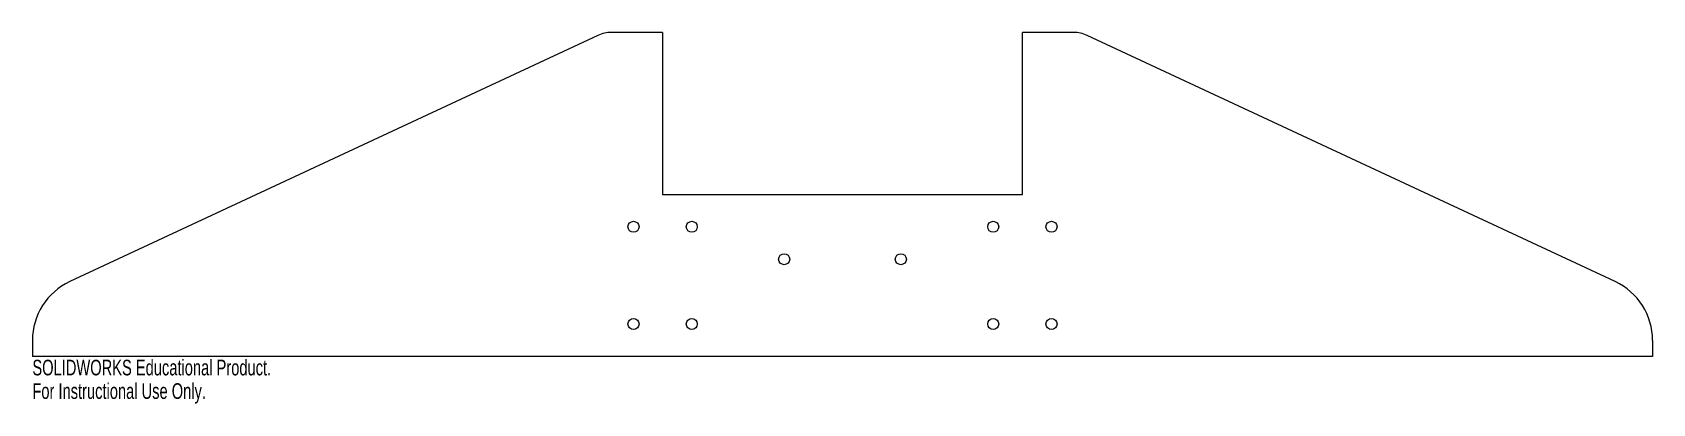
# Model space of a CAD drawing. Header units: millimetres. Extents: x 0 to 500, y -15 to 100.
import ezdxf

# ---------------------------------------------------------------- set-up
doc = ezdxf.new("R2010")
doc.units = ezdxf.units.MM
doc.styles.add('SLDTEXTSTYLE0', font='TXT', dxfattribs={"width": 0.7})

msp = doc.modelspace()

# ---------------------------------------------------------------- linework, layer by layer
at = {"color": 7, "linetype": 'Continuous', "lineweight": 15}
for p, q in [((194.5, 100), (178.72, 100)), ((194.5, 100), (194.5, 50)), ((321.28, 100), (305.5, 100)), ((305.5, 50), (305.5, 100)), ((174.49, 99.06), (11.55, 23.08)), ((488.45, 23.08), (325.51, 99.06)), ((194.5, 50), (305.5, 50)), ((0, 4.96), (0, 0)), ((500, 0), (0, 0)), ((500, 4.96), (500, 0))]:
    msp.add_line(p, q, dxfattribs=at)
for centre in [(185.5, 40), (203.5, 40), (296.5, 40), (314.5, 40), (232, 30), (268, 30), (185.5, 10), (203.5, 10), (296.5, 10), (314.5, 10)]:
    msp.add_circle(centre, 1.7, dxfattribs=at)
for centre, radius, start, end in [((178.72, 90), 10, 90, 115), ((321.28, 90), 10, 65, 90), ((20, 4.96), 20, 115, 180), ((480, 4.96), 20, 0, 65)]:
    msp.add_arc(centre, radius, start, end, dxfattribs=at)

# ---------------------------------------------------------------- texts
at = {"color": 7, "linetype": 'Continuous', "char_height": 4.8336, "attachment_point": 1, "style": 'SLDTEXTSTYLE0'}
for s, insert in [('SOLIDWORKS Educational Product.', (0, -1.02)), ('For Instructional Use Only.', (0, -8.27))]:
    msp.add_mtext(s, dxfattribs=dict(at, insert=insert))

doc.saveas('drawing.dxf')
